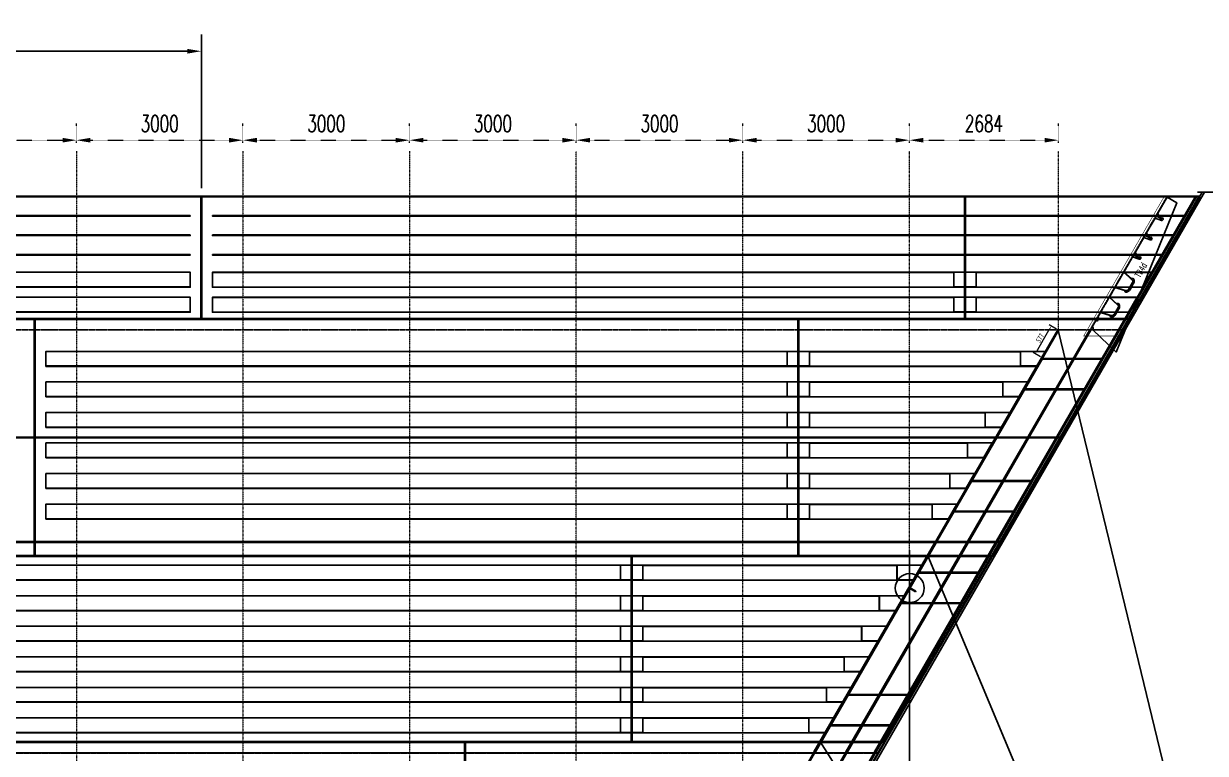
# Model space of a CAD drawing. Extents: x -158665 to 747974, y -1078007 to -307893.
# Drawn here: x 221433 to 242712, y -474768 to -461628 of the extents above; entities that cross this region are included whole.
import ezdxf

# ---------------------------------------------------------------- set-up
doc = ezdxf.new("R2010")
doc.units = 0
doc.header["$LTSCALE"] = 0.02
doc.header["$MEASUREMENT"] = 0
doc.header["$PDMODE"] = 35
doc.header["$PDSIZE"] = 150
for name, pattern in [('CENTER', [2, 1.25, -0.25, 0.25, -0.25]), ('DASHED', [19.05, 12.7, -6.35]), ('DASHED2', [9.525, 6.35, -3.175]), ('PHANTOM', [63.5, 31.75, -6.35, 6.35, -6.35, 6.35, -6.35])]:
    doc.linetypes.add(name, pattern=pattern)
doc.layers.get('0').update_dxf_attribs({"linetype": 'CONTINUOUS'})
doc.layers.get('Defpoints').update_dxf_attribs({"linetype": 'CONTINUOUS'})
doc.layers.add('1', color=1, linetype='CONTINUOUS')
doc.layers.add('横隔板开孔', color=7, linetype='CONTINUOUS')
for name, color, linetype, lineweight in [('1图框轮廓', 7, 'CONTINUOUS', 35), ('3中心线层', 1, 'CENTER', 13), ('4虚线层', 3, 'DASHED', 15), ('标注层', 3, 'CONTINUOUS', 13)]:
    doc.layers.add(name, color=color, linetype=linetype, lineweight=lineweight)
doc.styles.add('HC_GBDIM', font='romans', dxfattribs={"width": 0.667, "bigfont": 'gbcbig'})
doc.styles.add('仿宋', font='仿宋_GB2312_1.ttf', dxfattribs={"width": 0.7})
doc.dimstyles.new('HC_GBDIM-100', dxfattribs={"dimscale": 100, "dimtxt": 3, "dimasz": 2.5, "dimexe": 3, "dimexo": 1.5, "dimgap": 1.5, "dimtad": 1, "dimdec": 0, "dimzin": 0, "dimdsep": 46, "dimtxsty": 'HC_GBDIM', "dimcen": 2.5, "dimclrd": 130, "dimclre": 130, "dimclrt": 3, "dimadec": 0, "dimazin": 0, "dimtfac": 0.714286, "dimtdec": 0, "dimtmove": 0, "dimatfit": 3, "dimfxl": 1, "dimtzin": 0, "dimlwd": -1, "dimlwe": -1, "dimarcsym": 0})
doc.dimstyles.new('样式-35', dxfattribs={"dimscale": 35, "dimtxt": 2.7, "dimasz": 2.5, "dimexe": 1.25, "dimexo": 0.625, "dimtad": 1, "dimdec": 0, "dimdsep": 46, "dimtxsty": '仿宋', "dimcen": 2.5, "dimclrd": 3, "dimclre": 3, "dimclrt": 4, "dimazin": 0, "dimtfac": 1, "dimtdec": 0, "dimtmove": 0, "dimatfit": 3, "dimfxl": 1.25, "dimlwd": 13, "dimlwe": 13, "dimarcsym": 0})

# ---------------------------------------------------------------- blocks, each defined once
blk = doc.blocks.new('*D97')
at = {"color": 130}
for p, q in [((208133, -463658), (208133, -461825)), ((224633, -464589), (224633, -461825)), ((208383, -462125), (224383, -462125))]:
    blk.add_line(p, q, dxfattribs=at)
for points in [[(208383, -462083), (208383, -462167), (208133, -462125)], [(224383, -462083), (224383, -462167), (224633, -462125)]]:
    blk.add_solid(points, dxfattribs=at)
at = {"layer": 'Defpoints', "color": 0}
for p in [(224633, -462125), (208133, -463808), (224633, -464739)]:
    blk.add_point(p, dxfattribs=at)
at = {"color": 3, "insert": (216383, -461825), "char_height": 300, "attachment_point": 5, "style": 'HC_GBDIM'}
blk.add_mtext('16500', dxfattribs=at)
blk = doc.blocks.new('*D141')
at = {"layer": '3中心线层', "color": 130, "linetype": 'CENTER'}
for p, q in [((219383, -463773), (219383, -463427)), ((222383, -463773), (222383, -463427)), ((219633, -463727), (222133, -463727))]:
    blk.add_line(p, q, dxfattribs=at)
for points in [[(219633, -463685), (219633, -463769), (219383, -463727)], [(222133, -463685), (222133, -463769), (222383, -463727)]]:
    blk.add_solid(points, dxfattribs=at)
at = {"layer": 'Defpoints', "color": 0, "linetype": 'CENTER'}
for p in [(222383, -463727), (219383, -463923), (222383, -463923)]:
    blk.add_point(p, dxfattribs=at)
at = {"layer": '3中心线层', "color": 3, "linetype": 'CENTER', "insert": (220883, -463427), "char_height": 300, "attachment_point": 5, "style": 'HC_GBDIM'}
blk.add_mtext('3000', dxfattribs=at)
blk = doc.blocks.new('*D142')
at = {"layer": '3中心线层', "color": 130, "linetype": 'CENTER'}
for p, q in [((222383, -463773), (222383, -463427)), ((225383, -463773), (225383, -463427)), ((222633, -463727), (225133, -463727))]:
    blk.add_line(p, q, dxfattribs=at)
for points in [[(222633, -463685), (222633, -463769), (222383, -463727)], [(225133, -463685), (225133, -463769), (225383, -463727)]]:
    blk.add_solid(points, dxfattribs=at)
at = {"layer": 'Defpoints', "color": 0, "linetype": 'CENTER'}
for p in [(225383, -463727), (222383, -463923), (225383, -463923)]:
    blk.add_point(p, dxfattribs=at)
at = {"layer": '3中心线层', "color": 3, "linetype": 'CENTER', "insert": (223883, -463427), "char_height": 300, "attachment_point": 5, "style": 'HC_GBDIM'}
blk.add_mtext('3000', dxfattribs=at)
blk = doc.blocks.new('*D143')
at = {"layer": '3中心线层', "color": 130, "linetype": 'CENTER'}
for p, q in [((225383, -463773), (225383, -463427)), ((228383, -463773), (228383, -463427)), ((225633, -463727), (228133, -463727))]:
    blk.add_line(p, q, dxfattribs=at)
for points in [[(225633, -463685), (225633, -463769), (225383, -463727)], [(228133, -463685), (228133, -463769), (228383, -463727)]]:
    blk.add_solid(points, dxfattribs=at)
at = {"layer": 'Defpoints', "color": 0, "linetype": 'CENTER'}
for p in [(228383, -463727), (225383, -463923), (228383, -463923)]:
    blk.add_point(p, dxfattribs=at)
at = {"layer": '3中心线层', "color": 3, "linetype": 'CENTER', "insert": (226883, -463427), "char_height": 300, "attachment_point": 5, "style": 'HC_GBDIM'}
blk.add_mtext('3000', dxfattribs=at)
blk = doc.blocks.new('*D144')
at = {"layer": '3中心线层', "color": 130, "linetype": 'CENTER'}
for p, q in [((228383, -463773), (228383, -463427)), ((231383, -463773), (231383, -463427)), ((228633, -463727), (231133, -463727))]:
    blk.add_line(p, q, dxfattribs=at)
for points in [[(228633, -463685), (228633, -463769), (228383, -463727)], [(231133, -463685), (231133, -463769), (231383, -463727)]]:
    blk.add_solid(points, dxfattribs=at)
at = {"layer": 'Defpoints', "color": 0, "linetype": 'CENTER'}
for p in [(231383, -463727), (228383, -463923), (231383, -463923)]:
    blk.add_point(p, dxfattribs=at)
at = {"layer": '3中心线层', "color": 3, "linetype": 'CENTER', "insert": (229883, -463427), "char_height": 300, "attachment_point": 5, "style": 'HC_GBDIM'}
blk.add_mtext('3000', dxfattribs=at)
blk = doc.blocks.new('*D145')
at = {"layer": '3中心线层', "color": 130, "linetype": 'CENTER'}
for p, q in [((231383, -463773), (231383, -463427)), ((234383, -463773), (234383, -463427)), ((231633, -463727), (234133, -463727))]:
    blk.add_line(p, q, dxfattribs=at)
for points in [[(231633, -463685), (231633, -463769), (231383, -463727)], [(234133, -463685), (234133, -463769), (234383, -463727)]]:
    blk.add_solid(points, dxfattribs=at)
at = {"layer": 'Defpoints', "color": 0, "linetype": 'CENTER'}
for p in [(234383, -463727), (231383, -463923), (234383, -463923)]:
    blk.add_point(p, dxfattribs=at)
at = {"layer": '3中心线层', "color": 3, "linetype": 'CENTER', "insert": (232883, -463427), "char_height": 300, "attachment_point": 5, "style": 'HC_GBDIM'}
blk.add_mtext('3000', dxfattribs=at)
blk = doc.blocks.new('*D146')
at = {"layer": '3中心线层', "color": 130, "linetype": 'CENTER'}
for p, q in [((234383, -463773), (234383, -463427)), ((237383, -463773), (237383, -463427)), ((234633, -463727), (237133, -463727))]:
    blk.add_line(p, q, dxfattribs=at)
for points in [[(234633, -463685), (234633, -463769), (234383, -463727)], [(237133, -463685), (237133, -463769), (237383, -463727)]]:
    blk.add_solid(points, dxfattribs=at)
at = {"layer": 'Defpoints', "color": 0, "linetype": 'CENTER'}
for p in [(237383, -463727), (234383, -463923), (237383, -463923)]:
    blk.add_point(p, dxfattribs=at)
at = {"layer": '3中心线层', "color": 3, "linetype": 'CENTER', "insert": (235883, -463427), "char_height": 300, "attachment_point": 5, "style": 'HC_GBDIM'}
blk.add_mtext('3000', dxfattribs=at)
blk = doc.blocks.new('*D147')
at = {"layer": '3中心线层', "color": 130, "linetype": 'CENTER'}
for p, q in [((237383, -463773), (237383, -463427)), ((240067, -463773), (240067, -463427)), ((237633, -463727), (239817, -463727))]:
    blk.add_line(p, q, dxfattribs=at)
for points in [[(237633, -463685), (237633, -463769), (237383, -463727)], [(239817, -463685), (239817, -463769), (240067, -463727)]]:
    blk.add_solid(points, dxfattribs=at)
at = {"layer": 'Defpoints', "color": 0, "linetype": 'CENTER'}
for p in [(240067, -463727), (237383, -463923), (240067, -463923)]:
    blk.add_point(p, dxfattribs=at)
at = {"layer": '3中心线层', "color": 3, "linetype": 'CENTER', "insert": (238725, -463427), "char_height": 300, "attachment_point": 5, "style": 'HC_GBDIM'}
blk.add_mtext('2684', dxfattribs=at)
blk = doc.blocks.new('*D179')
at = {"color": 3, "lineweight": 13, "ltscale": 3}
for p, q in [((240033, -467128), (239901, -467051)), ((239745, -467628), (239612, -467551))]:
    blk.add_line(p, q, dxfattribs=at)
at = {"color": 3, "linetype": 'ByBlock', "lineweight": 13, "ltscale": 3}
blk.add_line((239694, -467497), (239895, -467149), dxfattribs=at)
at = {"color": 3, "ltscale": 3}
for points in [[(239882, -467142), (239907, -467156), (239938, -467073)], [(239681, -467490), (239706, -467505), (239650, -467573)]]:
    blk.add_solid(points, dxfattribs=at)
at = {"layer": 'Defpoints', "color": 0, "ltscale": 3}
for p in [(239938, -467073), (240052, -467139), (239764, -467639)]:
    blk.add_point(p, dxfattribs=at)
at = {"color": 4, "ltscale": 3, "insert": (239734, -467288), "char_height": 94.5, "attachment_point": 5, "rotation": 60, "style": '仿宋'}
blk.add_mtext('577', dxfattribs=at)

msp = doc.modelspace()

# ---------------------------------------------------------------- linework, layer by layer
at = {"color": 6, "ltscale": 3}
msp.add_line((230829.7, -485138.8), (242651.6, -464662.6), dxfattribs=at)
at = {"color": 7, "ltscale": 3}
for p, q in [((230875.9, -485138.8), (242697.8, -464662.6)), ((242568.1, -464662.6), (243046.8, -464662.6)), ((237382.8, -497015.4), (237382.8, -471108.3)), ((237394.1, -471794.9), (237382.8, -471788.4))]:
    msp.add_line(p, q, dxfattribs=at)
at = {"color": 7, "linetype": 'PHANTOM', "ltscale": 10}
for p, q in [((241222, -467138.8), (151421.2, -467138.8)), ((239013.6, -470963.8), (147916.9, -470963.8)), ((236819.7, -474763.8), (144381.3, -474763.8))]:
    msp.add_line(p, q, dxfattribs=at)
at = {"color": 200, "ltscale": 10}
for p, q in [((239013.6, -470955.8), (147916.9, -470955.8)), ((239013.6, -470971.8), (147916.9, -470971.8)), ((236819.7, -474755.8), (144435.5, -474755.8))]:
    msp.add_line(p, q, dxfattribs=at)
at = {"color": 1, "ltscale": 3}
for p, q in [((237697.9, -471213.8), (237727.9, -471213.8)), ((237697.9, -471216.8), (237727.9, -471216.8)), ((235763.7, -474563.8), (235793.8, -474563.8)), ((235763.7, -474566.8), (235793.8, -474566.8))]:
    msp.add_line(p, q, dxfattribs=at)
at = {"color": 42}
msp.add_lwpolyline([(241422.4, -466233.7, -0.2157414), (241414.3, -466315.7), (241355.9, -466416.8, -0.2157414), (241288.9, -466464.8, -0.5717692), (241260.1, -466432.9), (241084.6, -466376.8), (240984.1, -466550.8), (241120.5, -466674.6, -0.5717692), (241162.6, -466683.7, -0.2157414), (241154.5, -466765.7), (241096.1, -466866.8, -0.2157414), (241029.1, -466914.8, -0.5717692), (241000.2, -466882.9), (240824.8, -466826.8), (240774.7, -466913.5, -1), (240739.7, -466974.1), (240675.4, -467085.5, -0.4851761), (240683.3, -467139.9), (241105.4, -467540.8), (242196, -464851.8), (242022.8, -464751.8), (241850.9, -465049.5, -0.4142136), (241863.7, -465097.3), (241920.8, -465130.2, -0.858182), (241951.7, -465155), (241947.3, -465162.6, -0.3650118), (241923, -465171.3), (241805.5, -465128.1), (241648.8, -465399.5, -0.4142136), (241661.7, -465447.3), (241718.7, -465480.2, -0.858182), (241749.6, -465505), (241745.2, -465512.6, -0.3650118), (241721, -465521.3), (241603.5, -465478.1), (241446.8, -465749.5, -0.4142136), (241459.6, -465797.3), (241516.7, -465830.2, -0.858182), (241547.5, -465855), (241543.1, -465862.6, -0.3650118), (241518.9, -465871.3), (241401.4, -465828.1), (241244, -466100.8), (241380.3, -466224.6, -0.5717692)], format="xyb", close=True, dxfattribs=at)
for points in [[(238583, -465094.7), (238183, -465094.7), (238183, -465082.8), (238583, -465082.8)], [(238583, -465444.7), (238183, -465444.7), (238183, -465432.8), (238583, -465432.8)], [(238583, -465794.7), (238183, -465794.7), (238183, -465782.8), (238583, -465782.8)]]:
    msp.add_lwpolyline(points, close=True)
at = {"color": 2}
for points in [[(208333.1, -466373.8), (224433, -466373.8), (224433, -466103.8), (208333.1, -466103.8)], [(238183, -466373.8), (224833, -466373.8), (224833, -466103.8), (238183, -466103.8)], [(238183, -466373.8), (238583, -466373.8), (238583, -466103.8), (238183, -466103.8)], [(241587.5, -466373.8), (238583, -466373.8), (238583, -466103.8), (241743.3, -466103.8)], [(208333.1, -466823.8), (224433, -466823.8), (224433, -466553.8), (208333.1, -466553.8)], [(238183, -466823.8), (224833, -466823.8), (224833, -466553.8), (238183, -466553.8)], [(238183, -466823.8), (238583, -466823.8), (238583, -466553.8), (238183, -466553.8)], [(241327.7, -466823.8), (238583, -466823.8), (238583, -466553.8), (241483.5, -466553.8)], [(221833.1, -467798.8), (235183.1, -467798.8), (235183.1, -467528.8), (221833.1, -467528.8)], [(235183.1, -467798.8), (235583.1, -467798.8), (235583.1, -467528.8), (235183.1, -467528.8)], [(239380.5, -467798.8), (235583.1, -467798.8), (235583.1, -467528.8), (239380.5, -467528.8)], [(239382.5, -467798.8), (239671.2, -467798.8), (239827.1, -467528.8), (239382.5, -467528.8)], [(221833.1, -468348.8), (235183.1, -468348.8), (235183.1, -468078.8), (221833.1, -468078.8)], [(235183.1, -468348.8), (235583.1, -468348.8), (235583.1, -468078.8), (235183.1, -468078.8)], [(239063, -468348.8), (235583.1, -468348.8), (235583.1, -468078.8), (239063, -468078.8)], [(239065, -468348.8), (239353.7, -468348.8), (239509.6, -468078.8), (239065, -468078.8)], [(221833.1, -468898.8), (235183.1, -468898.8), (235183.1, -468628.8), (221833.1, -468628.8)], [(235183.1, -468898.8), (235583.1, -468898.8), (235583.1, -468628.8), (235183.1, -468628.8)], [(238745.4, -468898.8), (235583.1, -468898.8), (235583.1, -468628.8), (238745.4, -468628.8)], [(238747.4, -468898.8), (239036.2, -468898.8), (239192, -468628.8), (238747.4, -468628.8)], [(221833.1, -469448.8), (235183.1, -469448.8), (235183.1, -469178.8), (221833.1, -469178.8)], [(235183.1, -469448.8), (235583.1, -469448.8), (235583.1, -469178.8), (235183.1, -469178.8)], [(238427.9, -469448.8), (235583.1, -469448.8), (235583.1, -469178.8), (238427.9, -469178.8)], [(238429.9, -469448.8), (238718.6, -469448.8), (238874.5, -469178.8), (238429.9, -469178.8)], [(221833.1, -469998.8), (235183.1, -469998.8), (235183.1, -469728.8), (221833.1, -469728.8)], [(235183.1, -469998.8), (235583.1, -469998.8), (235583.1, -469728.8), (235183.1, -469728.8)], [(238110.3, -469998.8), (235583.1, -469998.8), (235583.1, -469728.8), (238110.3, -469728.8)], [(238112.3, -469998.8), (238401.1, -469998.8), (238557, -469728.8), (238112.3, -469728.8)], [(221833.1, -470548.8), (235183.1, -470548.8), (235183.1, -470278.8), (221833.1, -470278.8)], [(235183.1, -470548.8), (235583.1, -470548.8), (235583.1, -470278.8), (235183.1, -470278.8)], [(237792.8, -470548.8), (235583.1, -470548.8), (235583.1, -470278.8), (237792.8, -470278.8)], [(237794.8, -470548.8), (238083.5, -470548.8), (238239.4, -470278.8), (237794.8, -470278.8)], [(218833.1, -471648.8), (232183.1, -471648.8), (232183.1, -471378.8), (218833.1, -471378.8)], [(232183.1, -471648.8), (232583.1, -471648.8), (232583.1, -471378.8), (232183.1, -471378.8)], [(237157.7, -471648.8), (232583.1, -471648.8), (232583.1, -471378.8), (237157.7, -471378.8)], [(237159.7, -471648.8), (237448.4, -471648.8), (237604.3, -471378.8), (237159.7, -471378.8)], [(218833.1, -472198.8), (232183.1, -472198.8), (232183.1, -471928.8), (218833.1, -471928.8)], [(232183.1, -472198.8), (232583.1, -472198.8), (232583.1, -471928.8), (232183.1, -471928.8)], [(236840.2, -472198.8), (232583.1, -472198.8), (232583.1, -471928.8), (236840.2, -471928.8)], [(236842.2, -472198.8), (237130.9, -472198.8), (237286.8, -471928.8), (236842.2, -471928.8)], [(218833.1, -472748.8), (232183.1, -472748.8), (232183.1, -472478.8), (218833.1, -472478.8)], [(232183.1, -472748.8), (232583.1, -472748.8), (232583.1, -472478.8), (232183.1, -472478.8)], [(236522.6, -472748.8), (232583.1, -472748.8), (232583.1, -472478.8), (236522.6, -472478.8)], [(236524.6, -472748.8), (236813.4, -472748.8), (236969.2, -472478.8), (236524.6, -472478.8)], [(218833.1, -473298.8), (232183.1, -473298.8), (232183.1, -473028.8), (218833.1, -473028.8)], [(232183.1, -473298.8), (232583.1, -473298.8), (232583.1, -473028.8), (232183.1, -473028.8)], [(236205.1, -473298.8), (232583.1, -473298.8), (232583.1, -473028.8), (236205.1, -473028.8)], [(236207.1, -473298.8), (236495.8, -473298.8), (236651.7, -473028.8), (236207.1, -473028.8)], [(218833.1, -473848.8), (232183.1, -473848.8), (232183.1, -473578.8), (218833.1, -473578.8)], [(232183.1, -473848.8), (232583.1, -473848.8), (232583.1, -473578.8), (232183.1, -473578.8)], [(235887.5, -473848.8), (232583.1, -473848.8), (232583.1, -473578.8), (235887.5, -473578.8)], [(235889.5, -473848.8), (236178.3, -473848.8), (236334.2, -473578.8), (235889.5, -473578.8)], [(218833.1, -474398.8), (232183.1, -474398.8), (232183.1, -474128.8), (218833.1, -474128.8)], [(232183.1, -474398.8), (232583.1, -474398.8), (232583.1, -474128.8), (232183.1, -474128.8)], [(235570, -474398.8), (232583.1, -474398.8), (232583.1, -474128.8), (235570, -474128.8)], [(235572, -474398.8), (235860.7, -474398.8), (236016.6, -474128.8), (235572, -474128.8)]]:
    msp.add_lwpolyline(points, close=True, dxfattribs=at)
at = {"color": 1, "ltscale": 3}
msp.add_lwpolyline([(237495, -471860.1), (237391.1, -471800.1), (237397.1, -471789.7), (237501, -471849.7)], close=True, dxfattribs=at)
at = {"color": 7, "ltscale": 3}
msp.add_circle((237388.5, -471791.7), 259.8, dxfattribs=at)
at = {"layer": '1', "color": 4}
for points in [[(208133.1, -464748.8), (208133.1, -464738.8), (224633, -464738.8), (224633, -464748.8)], [(238383, -464748.8), (238383, -464738.8), (224633, -464738.8), (224633, -464748.8)], [(242525.7, -464748.8), (242525.7, -464738.8), (238383, -464738.8), (238383, -464748.8)], [(224433, -465082.7), (224433, -465094.7), (208333.1, -465094.8), (208333.1, -465082.8)], [(224833, -465082.7), (224833, -465094.7), (238183, -465094.8), (238183, -465082.8)], [(238583, -465082.7), (238583, -465094.7), (242325.9, -465094.8), (242325.9, -465082.8)], [(224433, -465432.7), (224433, -465444.7), (208333.1, -465444.8), (208333.1, -465432.8)], [(224833, -465432.7), (224833, -465444.7), (238183, -465444.8), (238183, -465432.8)], [(238583, -465432.7), (238583, -465444.7), (242123.8, -465444.8), (242123.8, -465432.8)], [(224433, -465782.7), (224433, -465794.7), (208333.1, -465794.8), (208333.1, -465782.8)], [(224833, -465782.7), (224833, -465794.7), (238183, -465794.8), (238183, -465782.8)], [(238583, -465782.7), (238583, -465794.7), (241921.8, -465794.8), (241921.8, -465782.8)], [(240322.5, -467656.8), (240322.5, -467670.8), (239783.2, -467670.8), (239783.2, -467656.8)], [(240360.5, -467656.8), (240360.5, -467670.8), (240838.5, -467670.8), (240838.5, -467656.8)], [(240004.9, -468206.8), (240004.9, -468220.8), (239465.7, -468220.8), (239465.7, -468206.8)], [(240042.9, -468206.8), (240042.9, -468220.8), (240521, -468220.8), (240521, -468206.8)], [(239052.3, -469856.8), (239052.3, -469870.8), (238513.1, -469870.8), (238513.1, -469856.8)], [(239090.3, -469856.8), (239090.3, -469870.8), (239568.4, -469870.8), (239568.4, -469856.8)], [(238734.8, -470406.8), (238734.8, -470420.8), (238195.5, -470420.8), (238195.5, -470406.8)], [(238772.8, -470406.8), (238772.8, -470420.8), (239250.8, -470420.8), (239250.8, -470406.8)], [(238099.7, -471506.8), (238099.7, -471520.8), (237560.4, -471520.8), (237560.4, -471506.8)], [(238137.7, -471506.8), (238137.7, -471520.8), (238615.7, -471520.8), (238615.7, -471506.8)], [(237782.1, -472056.8), (237782.1, -472070.8), (237242.9, -472070.8), (237242.9, -472056.8)], [(237820.1, -472056.8), (237820.1, -472070.8), (238298.2, -472070.8), (238298.2, -472056.8)], [(236829.5, -473706.8), (236829.5, -473720.8), (236290.3, -473720.8), (236290.3, -473706.8)], [(236867.5, -473706.8), (236867.5, -473720.8), (237345.6, -473720.8), (237345.6, -473706.8)], [(236512, -474256.8), (236512, -474270.8), (235972.7, -474270.8), (235972.7, -474256.8)], [(236550, -474256.8), (236550, -474270.8), (237028, -474270.8), (237028, -474256.8)]]:
    msp.add_lwpolyline(points, close=True, dxfattribs=at)
at = {"layer": '1图框轮廓', "color": 1}
for points in [[(213633.1, -466940.8), (224630, -466940.8), (224630, -464738.8), (213633.1, -464738.8)], [(224636, -464738.8), (238380, -464738.8), (238380, -466940.8), (224636, -466940.8)], [(241336.3, -466940.8), (238386, -466940.8), (238386, -464738.8), (242607.6, -464738.8)], [(221630.1, -469078.8), (209632.7, -469078.8), (209632.7, -466946.8), (221630.1, -466946.8)], [(235380.1, -469078.8), (221636.1, -469078.8), (221636.1, -466946.8), (235380.1, -466946.8)], [(241332.9, -466946.8), (235386.1, -466946.8), (235386.1, -469078.8), (240101.9, -469078.8)], [(221630.1, -469078.8), (209632.7, -469078.8), (209632.7, -471210.8), (221630.1, -471210.8)], [(235380.1, -469078.8), (221636.1, -469078.8), (221636.1, -471210.8), (235380.1, -471210.8)], [(235386.1, -471210.8), (238871, -471210.8), (240101.9, -469078.8), (235386.1, -469078.8)], [(218636.1, -471216.8), (232380.1, -471216.8), (232380.1, -474560.8), (218636.1, -474560.8)], [(236936.9, -474560.8), (232386.1, -474560.8), (232386.1, -471216.8), (238867.6, -471216.8)], [(229380.1, -478310.8), (215636.1, -478310.8), (215636.1, -474566.8), (229380.1, -474566.8)], [(234771.9, -478310.8), (229386.1, -478310.8), (229386.1, -474566.8), (236933.5, -474566.8)]]:
    msp.add_lwpolyline(points, close=True, dxfattribs=at)
at = {"layer": '3中心线层', "color": 8, "linetype": 'CENTER', "ltscale": 10}
for p, q in [((231382.8, -482180.7), (231382.8, -463923.3)), ((234382.8, -476984.6), (234382.8, -463923.3)), ((237382.8, -471788.4), (237382.8, -463923.3)), ((240067.3, -467138.8), (240067.3, -463923.3))]:
    msp.add_line(p, q, dxfattribs=at)
for points in [[(222382.8, -463923.3), (222382.8, -485685.6)], [(225382.8, -463923.3), (225382.8, -485685.6)], [(228382.8, -463923.3), (228382.8, -485685.6)]]:
    msp.add_lwpolyline(points, dxfattribs=at)
at = {"layer": '3中心线层', "color": 1, "linetype": 'CENTER', "ltscale": 10}
for points in [[(230456.7, -484772.8), (242017.6, -464748.8)], [(230461.9, -484775.8), (242022.8, -464751.8)], [(230467.1, -484778.8), (242028, -464754.8)], [(230970.6, -484788.8), (242546.5, -464738.8)], [(231262.7, -482388.8), (240067.3, -467138.8)]]:
    msp.add_lwpolyline(points, dxfattribs=at)
at = {"layer": '3中心线层', "color": 181, "linetype": 'ByBlock', "ltscale": 10}
for points in [[(242531.4, -464738.8), (242554, -464751.8), (230985.6, -484788.8), (230963.1, -484775.8), (242531.4, -464738.8)], [(240629.6, -467138.8), (240652.2, -467151.8), (231855.1, -482388.8), (231832.6, -482375.8), (240629.6, -467138.8)]]:
    msp.add_lwpolyline(points, dxfattribs=at)
msp.add_lwpolyline([(231277.7, -482388.8), (240074.8, -467151.8), (240052.3, -467138.8), (231255.2, -482375.8)], close=True, dxfattribs=at)
at = {"layer": '3中心线层', "color": 7, "linetype": 'ByBlock', "ltscale": 10}
for points in [[(237878.6, -470955.8), (237856.1, -470942.8), (239763.6, -467638.8), (239786.1, -467651.8), (237878.6, -470955.8)], [(238455.9, -470955.8), (238433.4, -470942.8), (240341, -467638.8), (240363.5, -467651.8), (238455.9, -470955.8)], [(238972.1, -470955.8), (238949.6, -470942.8), (240857.1, -467638.8), (240879.6, -467651.8), (238972.1, -470955.8)], [(235684.6, -474755.8), (235662.1, -474742.8), (237839.3, -470971.8), (237861.8, -470984.8), (235684.6, -474755.8)], [(236262, -474755.8), (236239.5, -474742.8), (238416.7, -470971.8), (238439.2, -470984.8), (236262, -474755.8)], [(236778.1, -474755.8), (236755.6, -474742.8), (238932.8, -470971.8), (238955.3, -470984.8), (236778.1, -474755.8)]]:
    msp.add_lwpolyline(points, dxfattribs=at)
at = {"layer": '4虚线层', "color": 4, "linetype": 'DASHED2', "ltscale": 20}
for p, q in [((224433, -466109.9), (208333.1, -466109.9)), ((224833, -466109.9), (238183, -466109.9)), ((238583, -466109.9), (238183, -466109.9)), ((238583, -466109.9), (241739.8, -466109.9)), ((224433, -466367.6), (208333.1, -466367.6)), ((224833, -466367.6), (238183, -466367.6)), ((238583, -466367.6), (238183, -466367.6)), ((238583, -466367.6), (241591, -466367.6)), ((224433, -466559.9), (208333.1, -466559.9)), ((224833, -466559.9), (238183, -466559.9)), ((238583, -466559.9), (238183, -466559.9)), ((238583, -466559.9), (241480, -466559.9)), ((224433, -466817.6), (208333.1, -466817.6)), ((224833, -466817.6), (238183, -466817.6)), ((238583, -466817.6), (238183, -466817.6)), ((238583, -466817.6), (241331.2, -466817.6)), ((235183.1, -467534.9), (221833.1, -467534.9)), ((235583.1, -467534.9), (235183.1, -467534.9)), ((235583.1, -467534.9), (239380.5, -467534.9)), ((239823.6, -467534.9), (239382.5, -467534.9)), ((235183.1, -467792.6), (221833.1, -467792.6)), ((235583.1, -467792.6), (235183.1, -467792.6)), ((235583.1, -467792.6), (239380.5, -467792.6)), ((239674.8, -467792.6), (239382.5, -467792.6)), ((235183.1, -468084.9), (221833.1, -468084.9)), ((235583.1, -468084.9), (235183.1, -468084.9)), ((235583.1, -468084.9), (239063, -468084.9)), ((239506, -468084.9), (239065, -468084.9)), ((235183.1, -468342.6), (221833.1, -468342.6)), ((235583.1, -468342.6), (235183.1, -468342.6)), ((235583.1, -468342.6), (239063, -468342.6)), ((239357.2, -468342.6), (239065, -468342.6)), ((235183.1, -468634.9), (221833.1, -468634.9)), ((235583.1, -468634.9), (235183.1, -468634.9)), ((235583.1, -468634.9), (238745.4, -468634.9)), ((239188.5, -468634.9), (238747.4, -468634.9)), ((235183.1, -468892.6), (221833.1, -468892.6)), ((235583.1, -468892.6), (235183.1, -468892.6)), ((235583.1, -468892.6), (238745.4, -468892.6)), ((239039.7, -468892.6), (238747.4, -468892.6)), ((235183.1, -469184.9), (221833.1, -469184.9)), ((235583.1, -469184.9), (235183.1, -469184.9)), ((235583.1, -469184.9), (238427.9, -469184.9)), ((238870.9, -469184.9), (238429.9, -469184.9)), ((235183.1, -469442.6), (221833.1, -469442.6)), ((235583.1, -469442.6), (235183.1, -469442.6)), ((235583.1, -469442.6), (238427.9, -469442.6)), ((238722.2, -469442.6), (238429.9, -469442.6)), ((235183.1, -469734.9), (221833.1, -469734.9)), ((235583.1, -469734.9), (235183.1, -469734.9)), ((235583.1, -469734.9), (238110.3, -469734.9)), ((238553.4, -469734.9), (238112.3, -469734.9)), ((235183.1, -469992.6), (221833.1, -469992.6)), ((235583.1, -469992.6), (235183.1, -469992.6)), ((235583.1, -469992.6), (238110.3, -469992.6)), ((238404.6, -469992.6), (238112.3, -469992.6)), ((235183.1, -470284.9), (221833.1, -470284.9)), ((235583.1, -470284.9), (235183.1, -470284.9)), ((235583.1, -470284.9), (237792.8, -470284.9)), ((238235.9, -470284.9), (237794.8, -470284.9)), ((235183.1, -470542.6), (221833.1, -470542.6)), ((235583.1, -470542.6), (235183.1, -470542.6)), ((235583.1, -470542.6), (237792.8, -470542.6)), ((238087.1, -470542.6), (237794.8, -470542.6)), ((232183.1, -471384.9), (218833.1, -471384.9)), ((232583.1, -471384.9), (232183.1, -471384.9)), ((232583.1, -471384.9), (237157.7, -471384.9)), ((237600.8, -471384.9), (237159.7, -471384.9)), ((232183.1, -471642.6), (218833.1, -471642.6)), ((232583.1, -471642.6), (232183.1, -471642.6)), ((232583.1, -471642.6), (237157.7, -471642.6)), ((237452, -471642.6), (237159.7, -471642.6)), ((232183.1, -471934.9), (218833.1, -471934.9)), ((232583.1, -471934.9), (232183.1, -471934.9)), ((232583.1, -471934.9), (236840.2, -471934.9)), ((237283.2, -471934.9), (236842.2, -471934.9)), ((232183.1, -472192.6), (218833.1, -472192.6)), ((232583.1, -472192.6), (232183.1, -472192.6)), ((232583.1, -472192.6), (236840.2, -472192.6)), ((237134.4, -472192.6), (236842.2, -472192.6)), ((232183.1, -472484.9), (218833.1, -472484.9)), ((232583.1, -472484.9), (232183.1, -472484.9)), ((232583.1, -472484.9), (236522.6, -472484.9)), ((236965.7, -472484.9), (236524.6, -472484.9)), ((232183.1, -472742.6), (218833.1, -472742.6)), ((232583.1, -472742.6), (232183.1, -472742.6)), ((232583.1, -472742.6), (236522.6, -472742.6)), ((236816.9, -472742.6), (236524.6, -472742.6)), ((232183.1, -473034.9), (218833.1, -473034.9)), ((232583.1, -473034.9), (232183.1, -473034.9)), ((232583.1, -473034.9), (236205.1, -473034.9)), ((236648.1, -473034.9), (236207.1, -473034.9)), ((232183.1, -473292.6), (218833.1, -473292.6)), ((232583.1, -473292.6), (232183.1, -473292.6)), ((232583.1, -473292.6), (236205.1, -473292.6)), ((236499.4, -473292.6), (236207.1, -473292.6)), ((232183.1, -473584.9), (218833.1, -473584.9)), ((232583.1, -473584.9), (232183.1, -473584.9)), ((232583.1, -473584.9), (235887.5, -473584.9)), ((236330.6, -473584.9), (235889.5, -473584.9)), ((232183.1, -473842.6), (218833.1, -473842.6)), ((232583.1, -473842.6), (232183.1, -473842.6)), ((232583.1, -473842.6), (235887.5, -473842.6)), ((236181.8, -473842.6), (235889.5, -473842.6)), ((232183.1, -474134.9), (218833.1, -474134.9)), ((232583.1, -474134.9), (232183.1, -474134.9)), ((232583.1, -474134.9), (235570, -474134.9)), ((236013.1, -474134.9), (235572, -474134.9)), ((232183.1, -474392.6), (218833.1, -474392.6)), ((232583.1, -474392.6), (232183.1, -474392.6)), ((232583.1, -474392.6), (235570, -474392.6)), ((235864.3, -474392.6), (235572, -474392.6))]:
    msp.add_line(p, q, dxfattribs=at)
at = {"layer": '标注层', "color": 7}
for p, q in [((242017.6, -464748.8), (242028, -464754.8)), ((241547.5, -465855), (241543.1, -465862.6))]:
    msp.add_line(p, q, dxfattribs=at)
at = {"layer": '标注层', "color": 7, "const_width": 10}
msp.add_lwpolyline([(240521.5, -467252.2), (241156.5, -467252.2), (242607.6, -464738.8), (241972.6, -464738.8), (240521.5, -467252.2)], dxfattribs=at)
at = {"layer": '标注层', "color": 7}
for points in [[(241935.6, -465142.8), (241928.7, -465154.8), (241824.8, -465094.8), (241831.7, -465082.8)], [(241733.5, -465492.8), (241726.6, -465504.8), (241622.7, -465444.8), (241629.6, -465432.8)], [(241531.5, -465842.8), (241524.5, -465854.8), (241420.6, -465794.8), (241427.5, -465782.8)]]:
    msp.add_lwpolyline(points, close=True, dxfattribs=at)
for points in [[(241087.7, -466371.4), (241084.6, -466376.8), (241273.5, -466437.2, 0.3528189), (241327.3, -466416.3), (241399.6, -466291.2, 0.3528189), (241390.7, -466234.1), (241244, -466100.8), (241240.9, -466106.1), (241386.7, -466238.6, -0.3528189), (241394.4, -466288.2), (241322.1, -466413.3, -0.3528189), (241275.3, -466431.4)], [(240827.9, -466821.4), (240824.8, -466826.8), (241013.7, -466887.2, 0.3528189), (241067.5, -466866.3), (241139.8, -466741.2, 0.3528189), (241130.9, -466684.1), (240984.1, -466550.8), (240981.1, -466556.1), (241126.9, -466688.6, -0.3528189), (241134.6, -466738.2), (241062.3, -466863.3, -0.3528189), (241015.5, -466881.4)]]:
    msp.add_lwpolyline(points, format="xyb", close=True, dxfattribs=at)
for centre, radius, start, end in [((241525.8, -465852.6), 20, 249.78929, 330), ((241398.7, -466241.6), 25, 18.38616, 137.42453)]:
    msp.add_arc(centre, radius, start, end, dxfattribs=at)
at = {"layer": '横隔板开孔', "color": 1, "ltscale": 3}
for points in [[(231266.5, -482382.3), (245644.8, -490171.2), (240063.6, -467145.3)], [(237714.6, -471213.8), (245644.8, -490171.2)], [(233615.4, -478313.8), (245644.8, -490171.2), (235780.5, -474563.8)]]:
    msp.add_lwpolyline(points, dxfattribs=at)

# ---------------------------------------------------------------- texts
at = {"layer": '标注层', "color": 4, "style": '仿宋', "width": 0.7}
msp.add_text('TB4d', height=121.5, rotation=60, dxfattribs=at).set_placement((241533.4, -466217.8))

# ---------------------------------------------------------------- dimensions: what is measured, and where the dimension line sits
dim = msp.add_linear_dim(base=(224633, -462124.8), p1=(208133.1, -463808.3), p2=(224633, -464738.8), dimstyle='HC_GBDIM-100')
dim.commit()
dim.dimension.update_dxf_attribs({"geometry": '*D97', "text_midpoint": (216383.1, -461824.8)})
at = {"color": 7, "ltscale": 3}
dim = msp.add_aligned_dim(p1=(239763.6, -467638.8), p2=(240052.3, -467138.8), distance=131.4, dimstyle='样式-35', dxfattribs=at)
dim.commit()
dim.dimension.update_dxf_attribs({"geometry": '*D179', "text_midpoint": (239734.3, -467288.5)})
at = {"layer": '3中心线层', "color": 1, "linetype": 'CENTER'}
for base, p1, p2, picture, middle in [((222382.8, -463727.1), (219382.8, -463923.3), (222382.8, -463923.3), '*D141', (220882.8, -463427.1)), ((225382.8, -463727.1), (222382.8, -463923.3), (225382.8, -463923.3), '*D142', (223882.8, -463427.1)), ((228382.8, -463727.1), (225382.8, -463923.3), (228382.8, -463923.3), '*D143', (226882.8, -463427.1)), ((231382.8, -463727.1), (228382.8, -463923.3), (231382.8, -463923.3), '*D144', (229882.8, -463427.1)), ((234382.8, -463727.1), (231382.8, -463923.3), (234382.8, -463923.3), '*D145', (232882.8, -463427.1)), ((237382.8, -463727.1), (234382.8, -463923.3), (237382.8, -463923.3), '*D146', (235882.8, -463427.1)), ((240067.308, -463727.0675), (237382.8277, -463923.317), (240067.308, -463923.317), '*D147', (238725.0678, -463427.0675))]:
    dim = msp.add_linear_dim(base=base, p1=p1, p2=p2, dimstyle='HC_GBDIM-100', override={"dimzin": 8, "dimtmove": 1}, dxfattribs=at)
    dim.commit()
    dim.dimension.update_dxf_attribs({"geometry": picture, "text_midpoint": middle})

doc.saveas('drawing.dxf')
